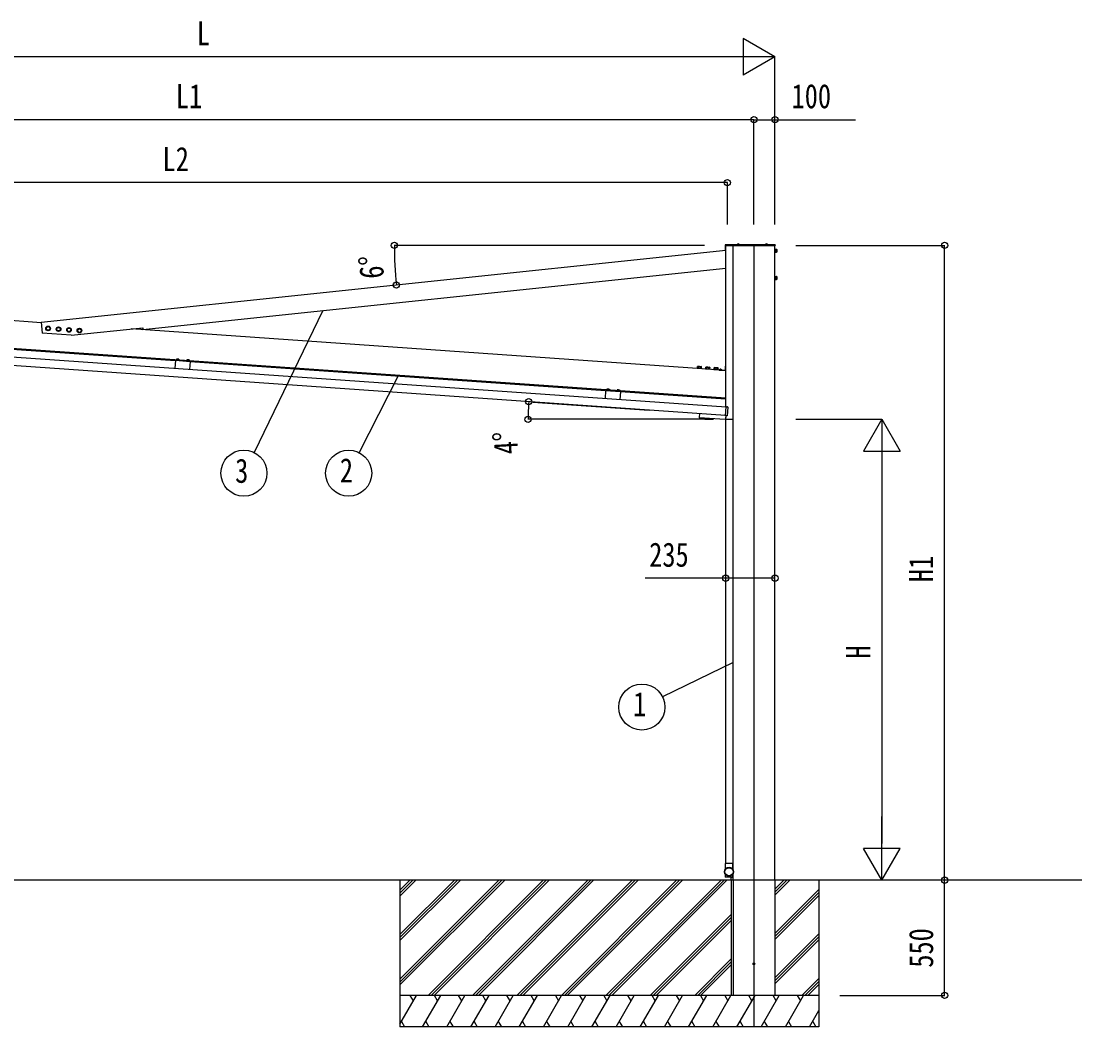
# Model space of a CAD drawing. Units: millimetres, scale not verified. Extents: x -14718 to 14718, y -10395 to 10395.
# Drawn here: x -2765 to 2298, y -7779 to -2979 of the extents above; entities that cross this region are included whole.
import ezdxf
from ezdxf.enums import TextEntityAlignment as Align

# ---------------------------------------------------------------- set-up
doc = ezdxf.new("R2010")
doc.units = ezdxf.units.MM
doc.header["$LTSCALE"] = 40
for name, color, linetype in [('0-4_YKK_12', 2, 'Continuous'), ('0-5_YKK_13', 4, 'Continuous'), ('0-6_YKK_A1', 4, 'Continuous'), ('0-7_YKK_D', 6, 'Continuous')]:
    doc.layers.add(name, color=color, linetype=linetype)
doc.styles.add('ＭＳ ゴシック', font='')
doc.styles.get('ＭＳ ゴシック').set_extended_font_data('MS Gothic')

msp = doc.modelspace()

# ---------------------------------------------------------------- linework, layer by layer
at = {"layer": '0-4_YKK_12'}
msp.add_line((733.24, -4049.42), (733.24, -7779.42), dxfattribs=at)
at = {"layer": '0-5_YKK_13'}
for p, q in [((595.24, -4048.92), (595.24, -4072.42)), ((835.24, -4046.42), (597.74, -4046.42)), ((597.74, -4048.92), (597.74, -4072.42)), ((835.24, -4048.92), (597.74, -4048.92)), ((597.74, -4049.42), (835.24, -4049.42)), ((652.34, -4045.87), (652.34, -4045.67)), ((663.59, -4046.42), (652.88, -4046.42)), ((653.55, -4045.84), (653.46, -4046.09)), ((662.18, -4045.32), (654.3, -4045.32)), ((655.87, -4043.09), (657.09, -4045.55)), ((658.24, -4046.16), (657.09, -4045.55)), ((658.24, -4046.16), (659.38, -4045.55)), ((660.61, -4043.09), (659.38, -4045.55)), ((662.93, -4045.84), (663.02, -4046.09)), ((663.49, -4046.42), (663.14, -4046.42)), ((664.14, -4045.87), (664.14, -4045.67)), ((787.34, -4045.87), (787.34, -4045.67)), ((798.59, -4046.42), (787.88, -4046.42)), ((788.55, -4045.84), (788.46, -4046.09)), ((797.18, -4045.32), (789.3, -4045.32)), ((790.87, -4043.09), (792.09, -4045.55)), ((793.24, -4046.16), (792.09, -4045.55)), ((793.24, -4046.16), (794.38, -4045.55)), ((795.61, -4043.09), (794.38, -4045.55)), ((797.93, -4045.84), (798.02, -4046.09)), ((798.49, -4046.42), (798.14, -4046.42)), ((799.14, -4045.87), (799.14, -4045.67)), ((835.24, -4046.42), (835.24, -4049.42)), ((597.74, -4072.42), (595.24, -4072.42)), ((834.84, -4067.87), (836.44, -4067.87)), ((836.44, -4081.97), (834.84, -4081.97)), ((836.44, -4067.41), (841.36, -4067.41)), ((836.44, -4067.41), (836.44, -4082.42)), ((836.44, -4071.17), (841.36, -4071.17)), ((836.44, -4078.67), (841.36, -4078.67)), ((836.44, -4082.42), (841.36, -4082.42)), ((841.94, -4068.42), (841.36, -4067.41)), ((841.94, -4081.42), (841.36, -4082.42)), ((841.94, -4068.42), (841.94, -4081.42)), ((834.84, -4197.87), (836.44, -4197.87)), ((836.44, -4197.41), (841.36, -4197.41)), ((836.44, -4197.41), (836.44, -4212.42)), ((836.44, -4201.17), (841.36, -4201.17)), ((841.94, -4198.42), (841.36, -4197.41)), ((841.94, -4198.42), (841.94, -4211.42)), ((836.44, -4211.97), (834.84, -4211.97)), ((836.44, -4208.67), (841.36, -4208.67)), ((836.44, -4212.42), (841.36, -4212.42)), ((841.94, -4211.42), (841.36, -4212.42)), ((-2023.74, -4592.01), (-2023.99, -4595.55)), ((-2023.99, -4595.55), (-2012.47, -4596.36)), ((-2023.94, -4595.86), (-2023.92, -4595.56)), ((-2022.94, -4591.62), (-2023.74, -4592.01)), ((-2022.94, -4591.62), (-2012.96, -4592.32)), ((-2020.86, -4592.21), (-2021.11, -4595.76)), ((-2015.1, -4592.61), (-2015.35, -4596.16)), ((-2012.96, -4592.32), (-2012.22, -4592.82)), ((-2012.55, -4596.36), (-2012.57, -4596.65)), ((-2012.22, -4592.82), (-2012.47, -4596.36)), ((-1973.86, -4595.5), (-1974.11, -4599.04)), ((-1974.11, -4599.04), (-1962.59, -4599.85)), ((-1974.06, -4599.35), (-1974.04, -4599.05)), ((-1973.06, -4595.11), (-1973.86, -4595.5)), ((-1973.06, -4595.11), (-1963.09, -4595.8)), ((-1970.98, -4595.7), (-1971.23, -4599.24)), ((-1965.23, -4596.1), (-1965.47, -4599.65)), ((-1963.09, -4595.8), (-1962.35, -4596.3)), ((-1962.67, -4599.84), (-1962.69, -4600.14)), ((-1962.35, -4596.3), (-1962.59, -4599.85)), ((463.22, -4634.05), (463.66, -4627.82)), ((463.22, -4634.05), (482.8, -4635.42)), ((465.02, -4627.16), (463.66, -4627.82)), ((464.31, -4635.93), (464.43, -4634.13)), ((465.02, -4627.16), (481.98, -4628.34)), ((468.12, -4634.39), (468.55, -4628.16)), ((477.91, -4635.07), (478.34, -4628.85)), ((481.59, -4635.33), (481.46, -4637.13)), ((481.98, -4628.34), (483.24, -4629.19)), ((482.8, -4635.42), (483.24, -4629.19)), ((503.12, -4636.84), (503.56, -4630.61)), ((503.12, -4636.84), (522.7, -4638.21)), ((504.92, -4629.95), (503.56, -4630.61)), ((504.21, -4638.72), (504.33, -4636.92)), ((504.92, -4629.95), (521.88, -4631.13)), ((508.02, -4637.18), (508.45, -4630.95)), ((517.81, -4637.86), (518.24, -4631.64)), ((521.49, -4638.12), (521.37, -4639.92)), ((521.88, -4631.13), (523.14, -4631.98)), ((522.7, -4638.21), (523.14, -4631.98)), ((543.03, -4639.63), (543.46, -4633.4)), ((543.03, -4639.63), (562.61, -4641)), ((544.83, -4632.74), (543.46, -4633.4)), ((544.11, -4641.51), (544.24, -4639.71)), ((544.83, -4632.74), (561.78, -4633.92)), ((547.92, -4639.97), (548.36, -4633.74)), ((557.71, -4640.66), (558.15, -4634.43)), ((561.4, -4640.91), (561.27, -4642.71)), ((561.78, -4633.92), (563.04, -4634.77)), ((562.61, -4641), (563.04, -4634.77)), ((595.5, -4646.37), (567.57, -4644.42)), ((570.48, -4642.11), (570.45, -4642.61)), ((570.45, -4642.61), (577.93, -4643.14)), ((572.28, -4640.73), (573.06, -4642.64)), ((573.06, -4642.64), (573.34, -4642.81)), ((575.34, -4642.8), (575.04, -4642.93)), ((576.37, -4641.01), (575.34, -4642.8)), ((597.64, -4644.37), (597.64, -4626.37)), ((597.64, -4644.37), (597.64, -4626.37)), ((30.36, -4735.65), (30.11, -4739.19)), ((30.11, -4739.19), (41.63, -4740)), ((30.16, -4739.5), (30.19, -4739.2)), ((31.16, -4735.26), (30.36, -4735.65)), ((31.16, -4735.26), (41.14, -4735.95)), ((33.24, -4735.85), (32.99, -4739.39)), ((39, -4736.25), (38.75, -4739.8)), ((41.14, -4735.95), (41.88, -4736.45)), ((41.56, -4739.99), (41.54, -4740.29)), ((41.88, -4736.45), (41.63, -4740)), ((80.24, -4739.13), (79.99, -4742.68)), ((79.99, -4742.68), (91.51, -4743.49)), ((80.04, -4742.98), (80.06, -4742.68)), ((81.04, -4738.74), (80.24, -4739.13)), ((81.04, -4738.74), (91.02, -4739.44)), ((83.12, -4739.34), (82.87, -4742.88)), ((88.88, -4739.74), (88.63, -4743.28)), ((91.02, -4739.44), (91.76, -4739.94)), ((91.44, -4743.48), (91.42, -4743.78)), ((91.76, -4739.94), (91.51, -4743.49)), ((472.55, -4852.63), (471.26, -4871.09)), ((596.95, -4862.74), (599.94, -4820.06)), ((601.5, -4820.17), (599.94, -4820.06)), ((601.74, -4820.08), (607.63, -4820.49)), ((608.09, -4821.02), (605.16, -4862.92)), ((596.38, -4880.84), (472.19, -4872.15)), ((596.95, -4862.74), (598.52, -4862.85)), ((598.64, -4862.95), (597.45, -4879.91)), ((598.15, -4862.82), (598.15, -4862.82)), ((604.63, -4863.38), (598.74, -4862.97)), ((596.08, -6999.72), (595.83, -7028.56)), ((632.09, -6999.42), (596.38, -6999.42)), ((632.64, -7028.56), (632.39, -6999.72)), ((595.83, -7050.27), (595.95, -7064.12)), ((632.22, -7064.42), (596.25, -7064.42)), ((632.52, -7064.12), (632.64, -7050.27))]:
    msp.add_line(p, q, dxfattribs=at)
for points in [[(833.24, -4083.42), (833.24, -4066.42), (834.84, -4066.42), (834.84, -4083.42)], [(833.24, -4213.42), (833.24, -4196.42), (834.84, -4196.42), (834.84, -4213.42)], [(-2626.57, -4445.77), (-2631.47, -4454.27), (-2641.29, -4454.27), (-2646.2, -4445.77), (-2641.29, -4437.27), (-2631.47, -4437.27)], [(-2576.69, -4449.26), (-2581.6, -4457.76), (-2591.41, -4457.76), (-2596.32, -4449.26), (-2591.41, -4440.76), (-2581.6, -4440.76)], [(-2526.81, -4452.75), (-2531.72, -4461.25), (-2541.53, -4461.25), (-2546.44, -4452.75), (-2541.53, -4444.25), (-2531.72, -4444.25)], [(-2476.93, -4456.24), (-2481.84, -4464.74), (-2491.65, -4464.74), (-2496.56, -4456.24), (-2491.65, -4447.74), (-2481.84, -4447.74)], [(483.75, -4638.89), (461.8, -4637.36), (461.91, -4635.76), (483.86, -4637.3)], [(523.65, -4641.68), (501.7, -4640.15), (501.81, -4638.55), (523.76, -4640.09)], [(563.55, -4644.47), (541.61, -4642.94), (541.72, -4641.34), (563.66, -4642.88)]]:
    msp.add_lwpolyline(points, close=True, dxfattribs=at)
for points in [[(-2020.99, -4591.75), (-2020.01, -4594.18), (-2018.19, -4595.32)], [(-2014.91, -4592.18), (-2016.22, -4594.45), (-2018.19, -4595.32)], [(-1971.12, -4595.24), (-1970.13, -4597.67), (-1968.31, -4598.81)], [(-1965.03, -4595.67), (-1966.34, -4597.94), (-1968.31, -4598.81)], [(567.57, -4644.42), (567.54, -4644.75), (598.24, -4646.9), (598.24, -4626.37), (597.64, -4626.37)], [(595.5, -4646.37), (567.57, -4644.42), (567.71, -4642.42), (595.64, -4644.37)], [(570.48, -4642.11), (577.97, -4642.63), (577.93, -4643.14)], [(597.64, -4626.37), (595.64, -4626.37), (595.64, -4644.37)], [(33.11, -4735.39), (34.09, -4737.82), (35.92, -4738.96)], [(39.19, -4735.81), (37.88, -4738.09), (35.92, -4738.96)], [(82.99, -4738.88), (83.97, -4741.31), (85.79, -4742.45)], [(89.07, -4739.3), (87.76, -4741.57), (85.79, -4742.45)]]:
    msp.add_lwpolyline(points, dxfattribs=at)
for centre, radius in [((-2636.38, -4445.77), 11), ((-2636.38, -4445.77), 8.5), ((-2586.5, -4449.26), 11), ((-2586.5, -4449.26), 8.5), ((-2536.63, -4452.75), 11), ((-2536.63, -4452.75), 8.5), ((-2486.75, -4456.24), 11), ((-2486.75, -4456.24), 8.5), ((614.24, -7039.42), 21.37), ((614.24, -7039.42), 21), ((614.24, -7039.42), 19.35)]:
    msp.add_circle(centre, radius, dxfattribs=at)
for centre, radius, start, end in [((597.74, -4048.92), 2.5, 90, 180), ((652.89, -4045.67), 0.55, 138.43917, 180), ((652.88, -4045.87), 0.545, 180, 270), ((658.24, -4050.42), 7.7, 41.56083, 138.43917), ((652.99, -4045.92), 0.5, 270, 340), ((654.3, -4046.12), 0.8, 90, 160), ((662.18, -4046.12), 0.8, 20, 90), ((663.49, -4045.92), 0.5, 200, 270), ((663.59, -4045.87), 0.545, 270, 0), ((663.59, -4045.67), 0.55, 0, 41.56083), ((787.89, -4045.67), 0.55, 138.43917, 180), ((787.88, -4045.87), 0.545, 180, 270), ((793.24, -4050.42), 7.7, 41.56083, 138.43917), ((787.99, -4045.92), 0.5, 270, 340), ((789.3, -4046.12), 0.8, 90, 160), ((797.18, -4046.12), 0.8, 20, 90), ((798.49, -4045.92), 0.5, 200, 270), ((798.59, -4045.87), 0.545, 270, 0), ((798.59, -4045.67), 0.55, 0, 41.56083), ((838.61, -4069.29), 3.32, 325.61575, 34.38425), ((838.61, -4080.55), 3.32, 325.61575, 34.38425), ((829.52, -4074.92), 12.42, 342.41205, 17.58795), ((838.61, -4199.29), 3.32, 325.61575, 34.38425), ((829.52, -4204.92), 12.42, 342.41205, 17.58795), ((838.61, -4210.55), 3.32, 325.61575, 34.38425), ((-2636.38, -4445.77), 8.6, 141.25399, 158.74601), ((-2636.38, -4445.77), 8.6, 201.25399, 218.74601), ((-2636.38, -4445.77), 8.6, 81.25399, 98.74601), ((-2636.38, -4445.77), 8.6, 261.25399, 278.74601), ((-2636.38, -4445.77), 8.6, 21.25399, 38.74601), ((-2636.38, -4445.77), 8.6, 321.25399, 338.74601), ((-2586.5, -4449.26), 8.6, 141.25399, 158.74601), ((-2586.5, -4449.26), 8.6, 201.25399, 218.74601), ((-2586.5, -4449.26), 8.6, 81.25399, 98.74601), ((-2586.5, -4449.26), 8.6, 21.25399, 38.74601), ((-2586.5, -4449.26), 8.6, 321.25399, 338.74601), ((-2536.63, -4452.75), 8.6, 141.25399, 158.74601), ((-2536.63, -4452.75), 8.6, 81.25399, 98.74601), ((-2536.63, -4452.75), 8.6, 21.25399, 38.74601), ((-2486.75, -4456.24), 8.6, 141.25399, 158.74601), ((-2486.75, -4456.24), 8.6, 81.25399, 98.74601), ((-2486.75, -4456.24), 8.6, 21.25399, 38.74601), ((-2586.5, -4449.26), 8.6, 261.25399, 278.74601), ((-2536.63, -4452.75), 8.6, 201.25399, 218.74601), ((-2536.63, -4452.75), 8.6, 261.25399, 278.74601), ((-2536.63, -4452.75), 8.6, 321.25399, 338.74601), ((-2486.75, -4456.24), 8.6, 201.25399, 218.74601), ((-2486.75, -4456.24), 8.6, 261.25399, 278.74601), ((-2486.75, -4456.24), 8.6, 321.25399, 338.74601), ((-2022.45, -4594.21), 2.56, 51.61708, 120.38292), ((-2018.62, -4601.5), 9.55, 68.41276, 103.58724), ((-2013.81, -4594.82), 2.56, 51.61708, 120.38292), ((-1972.57, -4597.7), 2.56, 51.61708, 120.38292), ((-1968.74, -4604.99), 9.55, 68.41276, 103.58724), ((-1963.93, -4598.31), 2.56, 51.61708, 120.38292), ((465.85, -4631.57), 4.34, 51.61575, 120.38425), ((472.37, -4643.95), 16.24, 68.41205, 103.58795), ((480.54, -4632.6), 4.34, 51.61575, 120.38425), ((505.76, -4634.36), 4.34, 51.61575, 120.38425), ((512.27, -4646.74), 16.24, 68.41205, 103.58795), ((520.44, -4635.39), 4.34, 51.61575, 120.38425), ((545.66, -4637.15), 4.34, 51.61575, 120.38425), ((552.17, -4649.53), 16.24, 68.41205, 103.58795), ((560.34, -4638.18), 4.34, 51.61575, 120.38425), ((574.05, -4644.9), 4.53, 30.06671, 141.93329), ((595.64, -4644.37), 2, 266, 0), ((595.64, -4644.37), 2, 266, 0), ((31.65, -4737.85), 2.56, 51.61708, 120.38292), ((35.48, -4745.13), 9.55, 68.41276, 103.58724), ((40.29, -4738.46), 2.56, 51.61708, 120.38292), ((81.53, -4741.34), 2.56, 51.61708, 120.38292), ((85.36, -4748.62), 9.55, 68.41276, 103.58724), ((90.17, -4741.94), 2.56, 51.61708, 120.38292), ((472.26, -4871.16), 1, 176, 266), ((596.45, -4879.84), 1, 266, 356), ((596.38, -6999.72), 0.3, 90, 179.5), ((632.09, -6999.72), 0.3, 0.5, 90), ((596.25, -7064.12), 0.3, 180.5, 270), ((632.22, -7064.12), 0.3, 270, 359.5)]:
    msp.add_arc(centre, radius, start, end, dxfattribs=at)
for centre, major_axis, ratio, start_param, end_param in [((601.72, -4820.38), (-0.021, -0.3), 0.998135, 3.1415927, 4.0284596), ((607.59, -4820.99), (0.379, 0.329), 0.99628, 5.4996506, 7.06672), ((598.76, -4862.67), (-0.021, -0.3), 0.998135, 5.3963184, 6.2831853), ((604.66, -4862.88), (0.329, -0.379), 0.99628, 5.4996506, 7.06672)]:
    msp.add_ellipse(centre, major_axis=major_axis, ratio=ratio, start_param=start_param, end_param=end_param, dxfattribs=at)
at = {"layer": '0-6_YKK_A1'}
for p, q in [((598.24, -4821.32), (598.24, -4049.42)), ((633.24, -7029.64), (633.24, -4049.42)), ((833.24, -7079.42), (833.24, -4049.42)), ((-2669.65, -4416.22), (598.24, -4072.75)), ((-2669.42, -4418.4), (-4057.66, -4321.33)), ((598.24, -4779.22), (-4190.07, -4444.39)), ((-2669.65, -4416.22), (-2664.12, -4468.89)), ((598.24, -4646.9), (-2239.67, -4448.45)), ((597.05, -4861.34), (-4595.12, -4498.27)), ((599.84, -4821.43), (-4592.33, -4458.36)), ((-2029.08, -4600.51), (-4012.35, -4461.83)), ((-2526.03, -4478.55), (-2664.12, -4468.89)), ((-2028.9, -4598.02), (-2031.66, -4637.42)), ((-2028.9, -4598.02), (-1958.07, -4602.97)), ((-1958.07, -4602.97), (-1960.83, -4642.37)), ((25.03, -4744.15), (-1958.25, -4605.46)), ((25.2, -4741.66), (22.45, -4781.06)), ((25.2, -4741.66), (96.03, -4746.61)), ((96.03, -4746.61), (93.27, -4786.01)), ((597.89, -4784.21), (95.85, -4749.1)), ((-322.92, -4797.01), (232.41, -4835.84)), ((597.89, -4784.21), (598.24, -4779.22)), ((498.24, -4879.42), (540.81, -4879.42)), ((598.24, -6999.42), (598.24, -4868.68)), ((598.24, -4879.42), (633.24, -4879.42)), ((2298.24, -7079.42), (-5168.08, -7079.42)), ((-956.76, -7079.42), (-956.76, -7779.42)), ((-470.39, -7079.42), (-956.76, -7565.79)), ((-682.53, -7079.42), (-956.76, -7353.65)), ((-894.66, -7079.42), (-956.76, -7141.52)), ((-484.54, -7079.42), (-956.76, -7551.64)), ((-456.25, -7079.42), (-956.76, -7579.93)), ((-696.67, -7079.42), (-956.76, -7339.51)), ((-668.38, -7079.42), (-956.76, -7367.8)), ((-908.8, -7079.42), (-956.76, -7127.38)), ((-880.52, -7079.42), (-956.76, -7155.66)), ((-272.4, -7079.42), (-822.4, -7629.42)), ((-258.26, -7079.42), (-808.26, -7629.42)), ((-244.12, -7079.42), (-794.12, -7629.42)), ((-60.27, -7079.42), (-610.27, -7629.42)), ((-46.13, -7079.42), (-596.13, -7629.42)), ((-31.99, -7079.42), (-581.99, -7629.42)), ((151.86, -7079.42), (-398.14, -7629.42)), ((166, -7079.42), (-384, -7629.42)), ((180.14, -7079.42), (-369.86, -7629.42)), ((363.99, -7079.42), (-186.01, -7629.42)), ((378.13, -7079.42), (-171.87, -7629.42)), ((392.28, -7079.42), (-157.72, -7629.42)), ((576.12, -7079.42), (26.12, -7629.42)), ((590.27, -7079.42), (40.27, -7629.42)), ((604.41, -7079.42), (54.41, -7629.42)), ((633.24, -7066.42), (624.24, -7066.42)), ((624.24, -7079.42), (624.24, -7066.42)), ((624.24, -7079.42), (624.24, -7629.42)), ((633.24, -7079.42), (633.24, -7049.19)), ((633.24, -7079.42), (633.24, -7629.42)), ((833.24, -7079.42), (833.24, -7629.42)), ((890.08, -7079.42), (833.24, -7136.26)), ((875.93, -7079.42), (833.24, -7122.12)), ((904.22, -7079.42), (833.24, -7150.4)), ((1043.24, -7079.42), (1043.24, -7779.42)), ((1043.24, -7124.25), (833.24, -7334.25)), ((1043.24, -7138.39), (833.24, -7348.39)), ((1043.24, -7152.53), (833.24, -7362.53)), ((624.24, -7243.44), (238.26, -7629.42)), ((624.24, -7257.58), (252.4, -7629.42)), ((624.24, -7271.72), (266.54, -7629.42)), ((1043.24, -7336.38), (833.24, -7546.38)), ((1043.24, -7350.52), (833.24, -7560.52)), ((1043.24, -7364.66), (833.24, -7574.66)), ((624.24, -7455.57), (450.39, -7629.42)), ((624.24, -7469.71), (464.53, -7629.42)), ((624.24, -7483.85), (478.67, -7629.42)), ((1043.24, -7548.51), (962.33, -7629.42)), ((1043.24, -7562.65), (976.47, -7629.42)), ((1043.24, -7576.8), (990.62, -7629.42)), ((-956.76, -7766.35), (-877.7, -7629.42)), ((1043.24, -7629.42), (-956.76, -7629.42)), ((-892.7, -7655.4), (-907.71, -7629.42)), ((-848.84, -7779.42), (-762.23, -7629.42)), ((-777.23, -7655.4), (-792.23, -7629.42)), ((-733.37, -7779.42), (-646.76, -7629.42)), ((-661.76, -7655.4), (-676.77, -7629.42)), ((-617.9, -7779.42), (-531.29, -7629.42)), ((-546.29, -7655.4), (-561.29, -7629.42)), ((-502.43, -7779.42), (-415.82, -7629.42)), ((-430.82, -7655.4), (-445.82, -7629.42)), ((-386.96, -7779.42), (-300.35, -7629.42)), ((-315.35, -7655.4), (-330.35, -7629.42)), ((-271.49, -7779.42), (-184.88, -7629.42)), ((-214.88, -7629.42), (-199.88, -7655.4)), ((-156.02, -7779.42), (-69.41, -7629.42)), ((-99.41, -7629.42), (-84.41, -7655.4)), ((-40.55, -7779.42), (46.06, -7629.42)), ((16.06, -7629.42), (31.06, -7655.4)), ((74.92, -7779.42), (161.53, -7629.42)), ((146.53, -7655.4), (131.53, -7629.42)), ((190.39, -7779.42), (277, -7629.42)), ((262, -7655.4), (247, -7629.42)), ((305.86, -7779.42), (392.47, -7629.42)), ((362.47, -7629.42), (377.47, -7655.4)), ((421.33, -7779.42), (507.94, -7629.42)), ((477.94, -7629.42), (492.94, -7655.4)), ((536.8, -7779.42), (623.41, -7629.42)), ((593.41, -7629.42), (608.41, -7655.4)), ((833.24, -7629.42), (624.24, -7629.42)), ((652.27, -7779.42), (738.88, -7629.42)), ((723.88, -7655.4), (708.88, -7629.42)), ((767.74, -7779.42), (854.35, -7629.42)), ((839.35, -7655.4), (824.35, -7629.42)), ((883.21, -7779.42), (969.82, -7629.42)), ((939.82, -7629.42), (954.82, -7655.4)), ((998.68, -7779.42), (1043.24, -7702.25)), ((1043.24, -7779.42), (-956.76, -7779.42)), ((-949.31, -7753.44), (-934.31, -7779.42)), ((-833.84, -7753.44), (-818.84, -7779.42)), ((-718.37, -7753.44), (-703.37, -7779.42)), ((-602.9, -7753.44), (-587.9, -7779.42)), ((-487.43, -7753.44), (-472.43, -7779.42)), ((-371.96, -7753.44), (-356.96, -7779.42)), ((-256.49, -7753.44), (-241.49, -7779.42)), ((-141.02, -7753.44), (-126.02, -7779.42)), ((-25.55, -7753.44), (-10.55, -7779.42)), ((89.92, -7753.44), (104.92, -7779.42)), ((205.39, -7753.44), (220.39, -7779.42)), ((320.86, -7753.44), (335.86, -7779.42)), ((436.33, -7753.44), (451.33, -7779.42)), ((551.8, -7753.44), (566.8, -7779.42)), ((667.27, -7753.44), (682.27, -7779.42)), ((782.74, -7753.44), (797.74, -7779.42)), ((898.21, -7753.44), (913.21, -7779.42)), ((1013.68, -7753.44), (1028.68, -7779.42))]:
    msp.add_line(p, q, dxfattribs=at)
msp.add_lwpolyline([(-2526.03, -4478.55), (-2184.23, -4442.62), (-2183.4, -4450.58), (598.24, -4158.22)], dxfattribs=at)
msp.add_circle((733.24, -7479.42), 4.5, dxfattribs=at)
at = {"layer": '0-7_YKK_D'}
for p, q in [((833.24, -3149.42), (681.68, -3061.92)), ((681.68, -3061.92), (681.68, -3236.92)), ((658.24, -3149.42), (-4426.76, -3149.42)), ((833.24, -3149.42), (530.13, -3149.42)), ((833.24, -3149.42), (681.68, -3236.92)), ((833.24, -3949.42), (833.24, -3148.42)), ((733.24, -3449.42), (-4601.76, -3449.42)), ((733.24, -3949.42), (733.24, -3448.42)), ((733.24, -3949.42), (733.24, -3448.42)), ((833.24, -3949.42), (833.24, -3448.42)), ((606.49, -3749.42), (-4601.76, -3749.42)), ((606.49, -3949.42), (606.49, -3748.42)), ((497.24, -4049.42), (-984.52, -4049.42)), ((933.24, -4049.42), (1644.24, -4049.42)), ((1643.24, -7079.42), (1643.24, -4049.42)), ((-1324.43, -4360.3), (-1653.4, -5037.6)), ((-966.61, -4674.81), (-1151.59, -5038.5)), ((497.24, -4879.42), (-345.93, -4879.42)), ((933.24, -4879.42), (1344.24, -4879.42)), ((1343.24, -4879.42), (1255.74, -5030.97)), ((1343.24, -4879.42), (1430.74, -5030.97)), ((1343.24, -4879.42), (1343.24, -5182.53)), ((1255.74, -5030.97), (1430.74, -5030.97)), ((1343.24, -5054.42), (1343.24, -6904.42)), ((633.24, -6040.99), (297.09, -6205.07)), ((1343.24, -7079.42), (1343.24, -6776.31)), ((1343.24, -7079.42), (1255.74, -6927.86)), ((1430.74, -6927.86), (1255.74, -6927.86)), ((1343.24, -7079.42), (1430.74, -6927.86)), ((1643.24, -7629.42), (1643.24, -7079.42)), ((1143.24, -7629.42), (1644.24, -7629.42))]:
    msp.add_line(p, q, dxfattribs=at)
for points in [[(733.24, -3449.42), (833.24, -3449.42), (1218.34, -3449.42)], [(833.24, -5637.92), (598.24, -5637.92), (213.14, -5637.92)]]:
    msp.add_lwpolyline(points, dxfattribs=at)
for centre, radius in [((733.24, -3449.42), 14.88), ((733.24, -3449.42), 14.88), ((833.24, -3449.42), 14.88), ((606.49, -3749.42), 14.88), ((-983.52, -4049.42), 14.88), ((1643.24, -4049.42), 14.88), ((-973.64, -4237.96), 14.88), ((-342, -4795.67), 14.88), ((-344.93, -4879.42), 14.88), ((-1701.46, -5136.55), 110), ((-1201.46, -5136.55), 110), ((598.24, -5637.92), 14.88), ((833.24, -5637.92), 14.88), ((198.24, -6253.33), 110), ((1643.24, -7079.42), 14.88), ((1643.24, -7079.42), 14.88), ((1643.24, -7629.42), 14.88)]:
    msp.add_circle(centre, radius, dxfattribs=at)
for centre, radius, start, end in [((820.24, -4049.42), 1803.76, 180, 186), ((855.62, -4879.42), 1200.55, 176, 180)]:
    msp.add_arc(centre, radius, start, end, dxfattribs=at)

# ---------------------------------------------------------------- texts
at = {"layer": '0-7_YKK_D', "style": 'ＭＳ ゴシック', "width": 0.8}
for s, p in [('L', (-1926.26, -3129.42)), ('L1', (-2026.66, -3429.42)), ('100', (912.74, -3429.42)), ('L2', (-2090.04, -3729.42)), ('3', (-1743.46, -5217.37)), ('2', (-1243.46, -5215.3)), ('235', (233.14, -5617.92)), ('1', (156.24, -6332.08))]:
    msp.add_text(s, height=115.5, dxfattribs=at).set_placement(p, align=Align.BOTTOM_LEFT)
for s, rotation, p in [('6°', 92, (-999.18, -4205.41)), ('4°', 93.283, (-357.64, -5041.56)), ('H1', 90, (1623.24, -5656.82)), ('H', 90, (1323.24, -6021.42)), ('550', 90, (1623.24, -7497.22))]:
    msp.add_text(s, height=115.5, rotation=rotation, dxfattribs=at).set_placement(p, align=Align.BOTTOM_LEFT)

doc.saveas('drawing.dxf')
